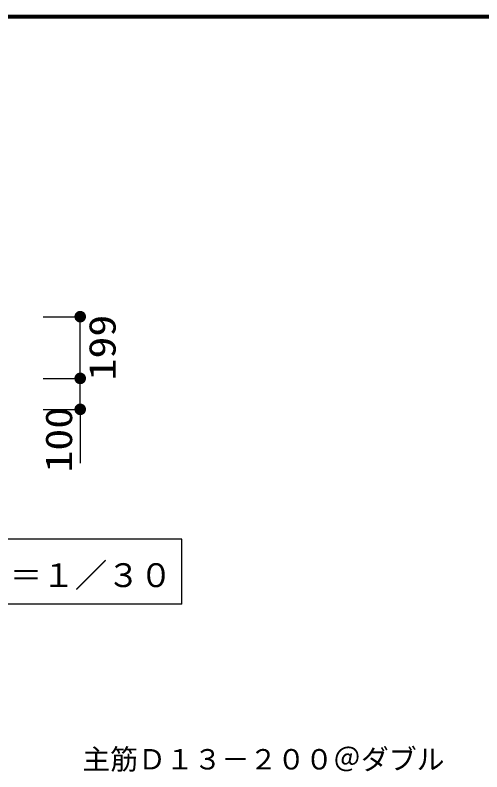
# Model space of a CAD drawing. Units: millimetres, scale not verified. Extents: x -8093 to 8093, y -5792 to 5792.
# Drawn here: x 109 to 1617, y 3348 to 5792 of the extents above; entities that cross this region are included whole.
import ezdxf
from ezdxf.enums import TextEntityAlignment as Align

# ---------------------------------------------------------------- set-up
doc = ezdxf.new("R2010")
doc.units = ezdxf.units.MM
doc.header["$LTSCALE"] = 30
for name, color, linetype, lineweight in [('0-0_Axis_waku', 7, 'Continuous', 25), ('0-1_00クル-フ-0躯体', 3, 'Continuous', 25), ('0-3_00クル-フ-6寸法', 132, 'Continuous', 25)]:
    doc.layers.add(name, color=color, linetype=linetype, lineweight=lineweight)
doc.styles.add('ＭＳ ゴシック', font='')
doc.styles.get('ＭＳ ゴシック').set_extended_font_data('MS Gothic')

msp = doc.modelspace()

# ---------------------------------------------------------------- linework, layer by layer
at = {"layer": '0-0_Axis_waku'}
for p, q in [((-8093.4, 5792.4), (8093.4, 5792.4)), ((-8092.8, 5791.8), (8092.8, 5791.8)), ((-8092.2, 5791.2), (8092.2, 5791.2)), ((-8091.6, 5790.6), (8091.6, 5790.6)), ((-8091, 5790), (8091, 5790)), ((-8090.4, 5789.4), (8090.4, 5789.4)), ((-8089.8, 5788.8), (8089.8, 5788.8)), ((-8089.2, 5788.2), (8089.2, 5788.2)), ((-8088.6, 5787.6), (8088.6, 5787.6)), ((-8088, 5787), (8088, 5787)), ((-8087.4, 5786.4), (8087.4, 5786.4)), ((-8086.8, 5785.8), (8086.8, 5785.8)), ((-8086.2, 5785.2), (8086.2, 5785.2)), ((-8085.6, 5784.6), (8085.6, 5784.6)), ((-8085, 5784), (8085, 5784))]:
    msp.add_line(p, q, dxfattribs=at)
at = {"layer": '0-1_00クル-フ-0躯体'}
for p, q in [((647.37, 4099.18), (-1512.63, 4099.18)), ((647.37, 3889.18), (647.37, 4099.18)), ((647.37, 3889.18), (-1512.63, 3889.18))]:
    msp.add_line(p, q, dxfattribs=at)
at = {"layer": '0-3_00クル-フ-6寸法', "color": 4}
for p, q in [((199.37, 4818.19), (319.37, 4818.19)), ((319.37, 4618.79), (319.37, 4818.19)), ((199.37, 4618.79), (319.37, 4618.79)), ((199.37, 4618.79), (319.37, 4618.79)), ((319.37, 4518.79), (319.37, 4618.79)), ((199.37, 4518.79), (319.37, 4518.79)), ((319.37, 4509.42), (319.37, 4344.8))]:
    msp.add_line(p, q, dxfattribs=at)
at = {"layer": '0-3_00クル-フ-6寸法'}
for points in [[(319.37, 4818.19), (300.66, 4819.37), (300.95, 4821.7)], [(319.37, 4818.19), (300.66, 4817.01), (300.66, 4819.37)], [(319.37, 4818.19), (300.95, 4814.68), (300.66, 4817.01)], [(319.37, 4818.19), (300.95, 4821.7), (301.54, 4823.98)], [(319.37, 4818.19), (301.54, 4812.4), (300.95, 4814.68)], [(319.37, 4818.19), (301.54, 4823.98), (302.41, 4826.17)], [(319.37, 4818.19), (302.41, 4810.21), (301.54, 4812.4)], [(319.37, 4818.19), (302.41, 4826.17), (303.54, 4828.24)], [(319.37, 4818.19), (303.54, 4808.14), (302.41, 4810.21)], [(319.37, 4818.19), (303.54, 4828.24), (304.92, 4830.14)], [(319.37, 4818.19), (304.92, 4806.24), (303.54, 4808.14)], [(319.37, 4818.19), (304.92, 4830.14), (306.54, 4831.86)], [(319.37, 4818.19), (306.54, 4804.52), (304.92, 4806.24)], [(319.37, 4818.19), (306.54, 4831.86), (308.35, 4833.36)], [(319.37, 4818.19), (308.35, 4803.02), (306.54, 4804.52)], [(319.37, 4818.19), (308.35, 4833.36), (310.34, 4834.62)], [(319.37, 4818.19), (310.34, 4801.76), (308.35, 4803.02)], [(319.37, 4818.19), (310.34, 4834.62), (312.47, 4835.62)], [(319.37, 4818.19), (312.47, 4800.76), (310.34, 4801.76)], [(319.37, 4818.19), (312.47, 4835.62), (314.71, 4836.35)], [(319.37, 4818.19), (314.71, 4800.03), (312.47, 4800.76)], [(319.37, 4818.19), (314.71, 4836.35), (317.02, 4836.79)], [(319.37, 4818.19), (317.02, 4799.59), (314.71, 4800.03)], [(319.37, 4818.19), (317.02, 4836.79), (319.37, 4836.94)], [(319.37, 4818.19), (319.37, 4799.44), (317.02, 4799.59)], [(319.37, 4818.19), (319.37, 4836.94), (321.72, 4836.79)], [(319.37, 4818.19), (321.72, 4836.79), (324.03, 4836.35)], [(319.37, 4818.19), (324.03, 4836.35), (326.27, 4835.62)], [(319.37, 4818.19), (326.27, 4835.62), (328.4, 4834.62)], [(319.37, 4818.19), (328.4, 4834.62), (330.39, 4833.36)], [(319.37, 4818.19), (330.39, 4833.36), (332.21, 4831.86)], [(319.37, 4818.19), (332.21, 4831.86), (333.82, 4830.14)], [(319.37, 4818.19), (333.82, 4830.14), (335.2, 4828.24)], [(319.37, 4818.19), (335.2, 4828.24), (336.34, 4826.17)], [(319.37, 4818.19), (336.34, 4826.17), (337.2, 4823.98)], [(319.37, 4818.19), (337.2, 4823.98), (337.79, 4821.7)], [(319.37, 4818.19), (337.79, 4821.7), (338.08, 4819.37)], [(319.37, 4818.19), (338.08, 4819.37), (338.08, 4817.01)], [(319.37, 4818.19), (321.72, 4799.59), (319.37, 4799.44)], [(319.37, 4818.19), (324.03, 4800.03), (321.72, 4799.59)], [(319.37, 4818.19), (326.27, 4800.76), (324.03, 4800.03)], [(319.37, 4818.19), (328.4, 4801.76), (326.27, 4800.76)], [(319.37, 4818.19), (330.39, 4803.02), (328.4, 4801.76)], [(319.37, 4818.19), (332.21, 4804.52), (330.39, 4803.02)], [(319.37, 4818.19), (333.82, 4806.24), (332.21, 4804.52)], [(319.37, 4818.19), (335.2, 4808.14), (333.82, 4806.24)], [(319.37, 4818.19), (336.34, 4810.21), (335.2, 4808.14)], [(319.37, 4818.19), (337.2, 4812.4), (336.34, 4810.21)], [(319.37, 4818.19), (337.79, 4814.68), (337.2, 4812.4)], [(319.37, 4818.19), (338.08, 4817.01), (337.79, 4814.68)], [(319.37, 4618.79), (300.66, 4619.97), (300.95, 4622.31)], [(319.37, 4618.79), (300.66, 4619.97), (300.95, 4622.31)], [(319.37, 4618.79), (300.95, 4622.31), (301.54, 4624.59)], [(319.37, 4618.79), (300.95, 4622.31), (301.54, 4624.59)], [(319.37, 4618.79), (301.54, 4624.59), (302.41, 4626.78)], [(319.37, 4618.79), (301.54, 4624.59), (302.41, 4626.78)], [(319.37, 4618.79), (302.41, 4626.78), (303.54, 4628.84)], [(319.37, 4618.79), (302.41, 4626.78), (303.54, 4628.84)], [(319.37, 4618.79), (303.54, 4628.84), (304.92, 4630.74)], [(319.37, 4618.79), (303.54, 4628.84), (304.92, 4630.74)], [(319.37, 4618.79), (304.92, 4630.74), (306.54, 4632.46)], [(319.37, 4618.79), (304.92, 4630.74), (306.54, 4632.46)], [(319.37, 4618.79), (306.54, 4632.46), (308.35, 4633.96)], [(319.37, 4618.79), (306.54, 4632.46), (308.35, 4633.96)], [(319.37, 4618.79), (308.35, 4633.96), (310.34, 4635.22)], [(319.37, 4618.79), (308.35, 4633.96), (310.34, 4635.22)], [(319.37, 4618.79), (310.34, 4635.22), (312.47, 4636.23)], [(319.37, 4618.79), (310.34, 4635.22), (312.47, 4636.23)], [(319.37, 4618.79), (312.47, 4636.23), (314.71, 4636.95)], [(319.37, 4618.79), (312.47, 4636.23), (314.71, 4636.95)], [(319.37, 4618.79), (314.71, 4636.95), (317.02, 4637.4)], [(319.37, 4618.79), (314.71, 4636.95), (317.02, 4637.4)], [(319.37, 4618.79), (317.02, 4637.4), (319.37, 4637.54)], [(319.37, 4618.79), (317.02, 4637.4), (319.37, 4637.54)], [(319.37, 4618.79), (319.37, 4637.54), (321.72, 4637.4)], [(319.37, 4618.79), (319.37, 4637.54), (321.72, 4637.4)], [(319.37, 4618.79), (321.72, 4637.4), (324.03, 4636.95)], [(319.37, 4618.79), (321.72, 4637.4), (324.03, 4636.95)], [(319.37, 4618.79), (324.03, 4636.95), (326.27, 4636.23)], [(319.37, 4618.79), (324.03, 4636.95), (326.27, 4636.23)], [(319.37, 4618.79), (326.27, 4636.23), (328.4, 4635.22)], [(319.37, 4618.79), (326.27, 4636.23), (328.4, 4635.22)], [(319.37, 4618.79), (328.4, 4635.22), (330.39, 4633.96)], [(319.37, 4618.79), (328.4, 4635.22), (330.39, 4633.96)], [(319.37, 4618.79), (330.39, 4633.96), (332.21, 4632.46)], [(319.37, 4618.79), (330.39, 4633.96), (332.21, 4632.46)], [(319.37, 4618.79), (332.21, 4632.46), (333.82, 4630.74)], [(319.37, 4618.79), (332.21, 4632.46), (333.82, 4630.74)], [(319.37, 4618.79), (333.82, 4630.74), (335.2, 4628.84)], [(319.37, 4618.79), (333.82, 4630.74), (335.2, 4628.84)], [(319.37, 4618.79), (335.2, 4628.84), (336.34, 4626.78)], [(319.37, 4618.79), (335.2, 4628.84), (336.34, 4626.78)], [(319.37, 4618.79), (336.34, 4626.78), (337.2, 4624.59)], [(319.37, 4618.79), (336.34, 4626.78), (337.2, 4624.59)], [(319.37, 4618.79), (337.2, 4624.59), (337.79, 4622.31)], [(319.37, 4618.79), (337.2, 4624.59), (337.79, 4622.31)], [(319.37, 4618.79), (337.79, 4622.31), (338.08, 4619.97)], [(319.37, 4618.79), (337.79, 4622.31), (338.08, 4619.97)], [(319.37, 4618.79), (300.66, 4617.62), (300.66, 4619.97)], [(319.37, 4618.79), (300.66, 4617.62), (300.66, 4619.97)], [(319.37, 4618.79), (300.95, 4615.28), (300.66, 4617.62)], [(319.37, 4618.79), (300.95, 4615.28), (300.66, 4617.62)], [(319.37, 4618.79), (301.54, 4613), (300.95, 4615.28)], [(319.37, 4618.79), (301.54, 4613), (300.95, 4615.28)], [(319.37, 4618.79), (302.41, 4610.81), (301.54, 4613)], [(319.37, 4618.79), (302.41, 4610.81), (301.54, 4613)], [(319.37, 4618.79), (303.54, 4608.75), (302.41, 4610.81)], [(319.37, 4618.79), (303.54, 4608.75), (302.41, 4610.81)], [(319.37, 4618.79), (304.92, 4606.84), (303.54, 4608.75)], [(319.37, 4618.79), (304.92, 4606.84), (303.54, 4608.75)], [(319.37, 4618.79), (306.54, 4605.12), (304.92, 4606.84)], [(319.37, 4618.79), (306.54, 4605.12), (304.92, 4606.84)], [(319.37, 4618.79), (308.35, 4603.62), (306.54, 4605.12)], [(319.37, 4618.79), (308.35, 4603.62), (306.54, 4605.12)], [(319.37, 4618.79), (310.34, 4602.36), (308.35, 4603.62)], [(319.37, 4618.79), (310.34, 4602.36), (308.35, 4603.62)], [(319.37, 4618.79), (312.47, 4601.36), (310.34, 4602.36)], [(319.37, 4618.79), (312.47, 4601.36), (310.34, 4602.36)], [(319.37, 4618.79), (314.71, 4600.63), (312.47, 4601.36)], [(319.37, 4618.79), (314.71, 4600.63), (312.47, 4601.36)], [(319.37, 4618.79), (317.02, 4600.19), (314.71, 4600.63)], [(319.37, 4618.79), (317.02, 4600.19), (314.71, 4600.63)], [(319.37, 4618.79), (319.37, 4600.04), (317.02, 4600.19)], [(319.37, 4618.79), (319.37, 4600.04), (317.02, 4600.19)], [(319.37, 4618.79), (338.08, 4619.97), (338.08, 4617.62)], [(319.37, 4618.79), (338.08, 4619.97), (338.08, 4617.62)], [(319.37, 4618.79), (321.72, 4600.19), (319.37, 4600.04)], [(319.37, 4618.79), (324.03, 4600.63), (321.72, 4600.19)], [(319.37, 4618.79), (326.27, 4601.36), (324.03, 4600.63)], [(319.37, 4618.79), (328.4, 4602.36), (326.27, 4601.36)], [(319.37, 4618.79), (330.39, 4603.62), (328.4, 4602.36)], [(319.37, 4618.79), (332.21, 4605.12), (330.39, 4603.62)], [(319.37, 4618.79), (333.82, 4606.84), (332.21, 4605.12)], [(319.37, 4618.79), (335.2, 4608.75), (333.82, 4606.84)], [(319.37, 4618.79), (336.34, 4610.81), (335.2, 4608.75)], [(319.37, 4618.79), (337.2, 4613), (336.34, 4610.81)], [(319.37, 4618.79), (337.79, 4615.28), (337.2, 4613)], [(319.37, 4618.79), (338.08, 4617.62), (337.79, 4615.28)], [(319.37, 4618.79), (321.72, 4600.19), (319.37, 4600.04)], [(319.37, 4618.79), (324.03, 4600.63), (321.72, 4600.19)], [(319.37, 4618.79), (326.27, 4601.36), (324.03, 4600.63)], [(319.37, 4618.79), (328.4, 4602.36), (326.27, 4601.36)], [(319.37, 4618.79), (330.39, 4603.62), (328.4, 4602.36)], [(319.37, 4618.79), (332.21, 4605.12), (330.39, 4603.62)], [(319.37, 4618.79), (333.82, 4606.84), (332.21, 4605.12)], [(319.37, 4618.79), (335.2, 4608.75), (333.82, 4606.84)], [(319.37, 4618.79), (336.34, 4610.81), (335.2, 4608.75)], [(319.37, 4618.79), (337.2, 4613), (336.34, 4610.81)], [(319.37, 4618.79), (337.79, 4615.28), (337.2, 4613)], [(319.37, 4618.79), (338.08, 4617.62), (337.79, 4615.28)], [(319.37, 4518.79), (300.95, 4522.31), (301.54, 4524.59)], [(319.37, 4518.79), (301.54, 4524.59), (302.41, 4526.78)], [(319.37, 4518.79), (302.41, 4526.78), (303.54, 4528.84)], [(319.37, 4518.79), (303.54, 4528.84), (304.92, 4530.75)], [(319.37, 4518.79), (304.92, 4530.75), (306.54, 4532.46)], [(319.37, 4518.79), (306.54, 4532.46), (308.35, 4533.96)], [(319.37, 4518.79), (308.35, 4533.96), (310.34, 4535.22)], [(319.37, 4518.79), (310.34, 4535.22), (312.47, 4536.23)], [(319.37, 4518.79), (312.47, 4536.23), (314.71, 4536.95)], [(319.37, 4518.79), (314.71, 4536.95), (317.02, 4537.4)], [(319.37, 4518.79), (317.02, 4537.4), (319.37, 4537.54)], [(319.37, 4518.79), (319.37, 4537.54), (321.72, 4537.4)], [(319.37, 4518.79), (321.72, 4537.4), (324.03, 4536.95)], [(319.37, 4518.79), (324.03, 4536.95), (326.27, 4536.23)], [(319.37, 4518.79), (326.27, 4536.23), (328.4, 4535.22)], [(319.37, 4518.79), (328.4, 4535.22), (330.39, 4533.96)], [(319.37, 4518.79), (330.39, 4533.96), (332.21, 4532.46)], [(319.37, 4518.79), (332.21, 4532.46), (333.82, 4530.75)], [(319.37, 4518.79), (333.82, 4530.75), (335.2, 4528.84)], [(319.37, 4518.79), (335.2, 4528.84), (336.34, 4526.78)], [(319.37, 4518.79), (336.34, 4526.78), (337.2, 4524.59)], [(319.37, 4518.79), (337.2, 4524.59), (337.79, 4522.31)], [(319.37, 4518.79), (300.66, 4519.97), (300.95, 4522.31)], [(319.37, 4518.79), (300.66, 4517.62), (300.66, 4519.97)], [(319.37, 4518.79), (300.95, 4515.28), (300.66, 4517.62)], [(319.37, 4518.79), (301.54, 4513), (300.95, 4515.28)], [(319.37, 4518.79), (302.41, 4510.81), (301.54, 4513)], [(319.37, 4518.79), (303.54, 4508.75), (302.41, 4510.81)], [(319.37, 4518.79), (304.92, 4506.84), (303.54, 4508.75)], [(319.37, 4518.79), (306.54, 4505.13), (304.92, 4506.84)], [(319.37, 4518.79), (308.35, 4503.62), (306.54, 4505.13)], [(319.37, 4518.79), (310.34, 4502.36), (308.35, 4503.62)], [(319.37, 4518.79), (312.47, 4501.36), (310.34, 4502.36)], [(319.37, 4518.79), (314.71, 4500.63), (312.47, 4501.36)], [(319.37, 4518.79), (317.02, 4500.19), (314.71, 4500.63)], [(319.37, 4518.79), (319.37, 4500.04), (317.02, 4500.19)], [(319.37, 4518.79), (337.79, 4522.31), (338.08, 4519.97)], [(319.37, 4518.79), (338.08, 4519.97), (338.08, 4517.62)], [(319.37, 4518.79), (321.72, 4500.19), (319.37, 4500.04)], [(319.37, 4518.79), (324.03, 4500.63), (321.72, 4500.19)], [(319.37, 4518.79), (326.27, 4501.36), (324.03, 4500.63)], [(319.37, 4518.79), (328.4, 4502.36), (326.27, 4501.36)], [(319.37, 4518.79), (330.39, 4503.62), (328.4, 4502.36)], [(319.37, 4518.79), (332.21, 4505.13), (330.39, 4503.62)], [(319.37, 4518.79), (333.82, 4506.84), (332.21, 4505.13)], [(319.37, 4518.79), (335.2, 4508.75), (333.82, 4506.84)], [(319.37, 4518.79), (336.34, 4510.81), (335.2, 4508.75)], [(319.37, 4518.79), (337.2, 4513), (336.34, 4510.81)], [(319.37, 4518.79), (337.79, 4515.28), (337.2, 4513)], [(319.37, 4518.79), (338.08, 4517.62), (337.79, 4515.28)]]:
    msp.add_solid(points, dxfattribs=at)

# ---------------------------------------------------------------- texts
at = {"layer": '0-1_00クル-フ-0躯体', "color": 4, "style": 'ＭＳ ゴシック'}
for s, height, p in [('Ｓ＝１／３０', 76.98, (-13.36, 3921.43)), ('主筋Ｄ１３－２００＠ダブル', 65.98, (326.21, 3335.42))]:
    msp.add_text(s, height=height, dxfattribs=at).set_placement(p, align=Align.BOTTOM_LEFT)
at = {"layer": '0-3_00クル-フ-6寸法', "color": 3, "style": 'ＭＳ ゴシック', "width": 1.2}
for s, p in [('199', (459.77, 4612.21)), ('100', (319.32, 4314.64))]:
    msp.add_text(s, height=86.66, rotation=90, dxfattribs=at).set_placement(p, align=Align.BOTTOM_LEFT)

doc.saveas('drawing.dxf')
